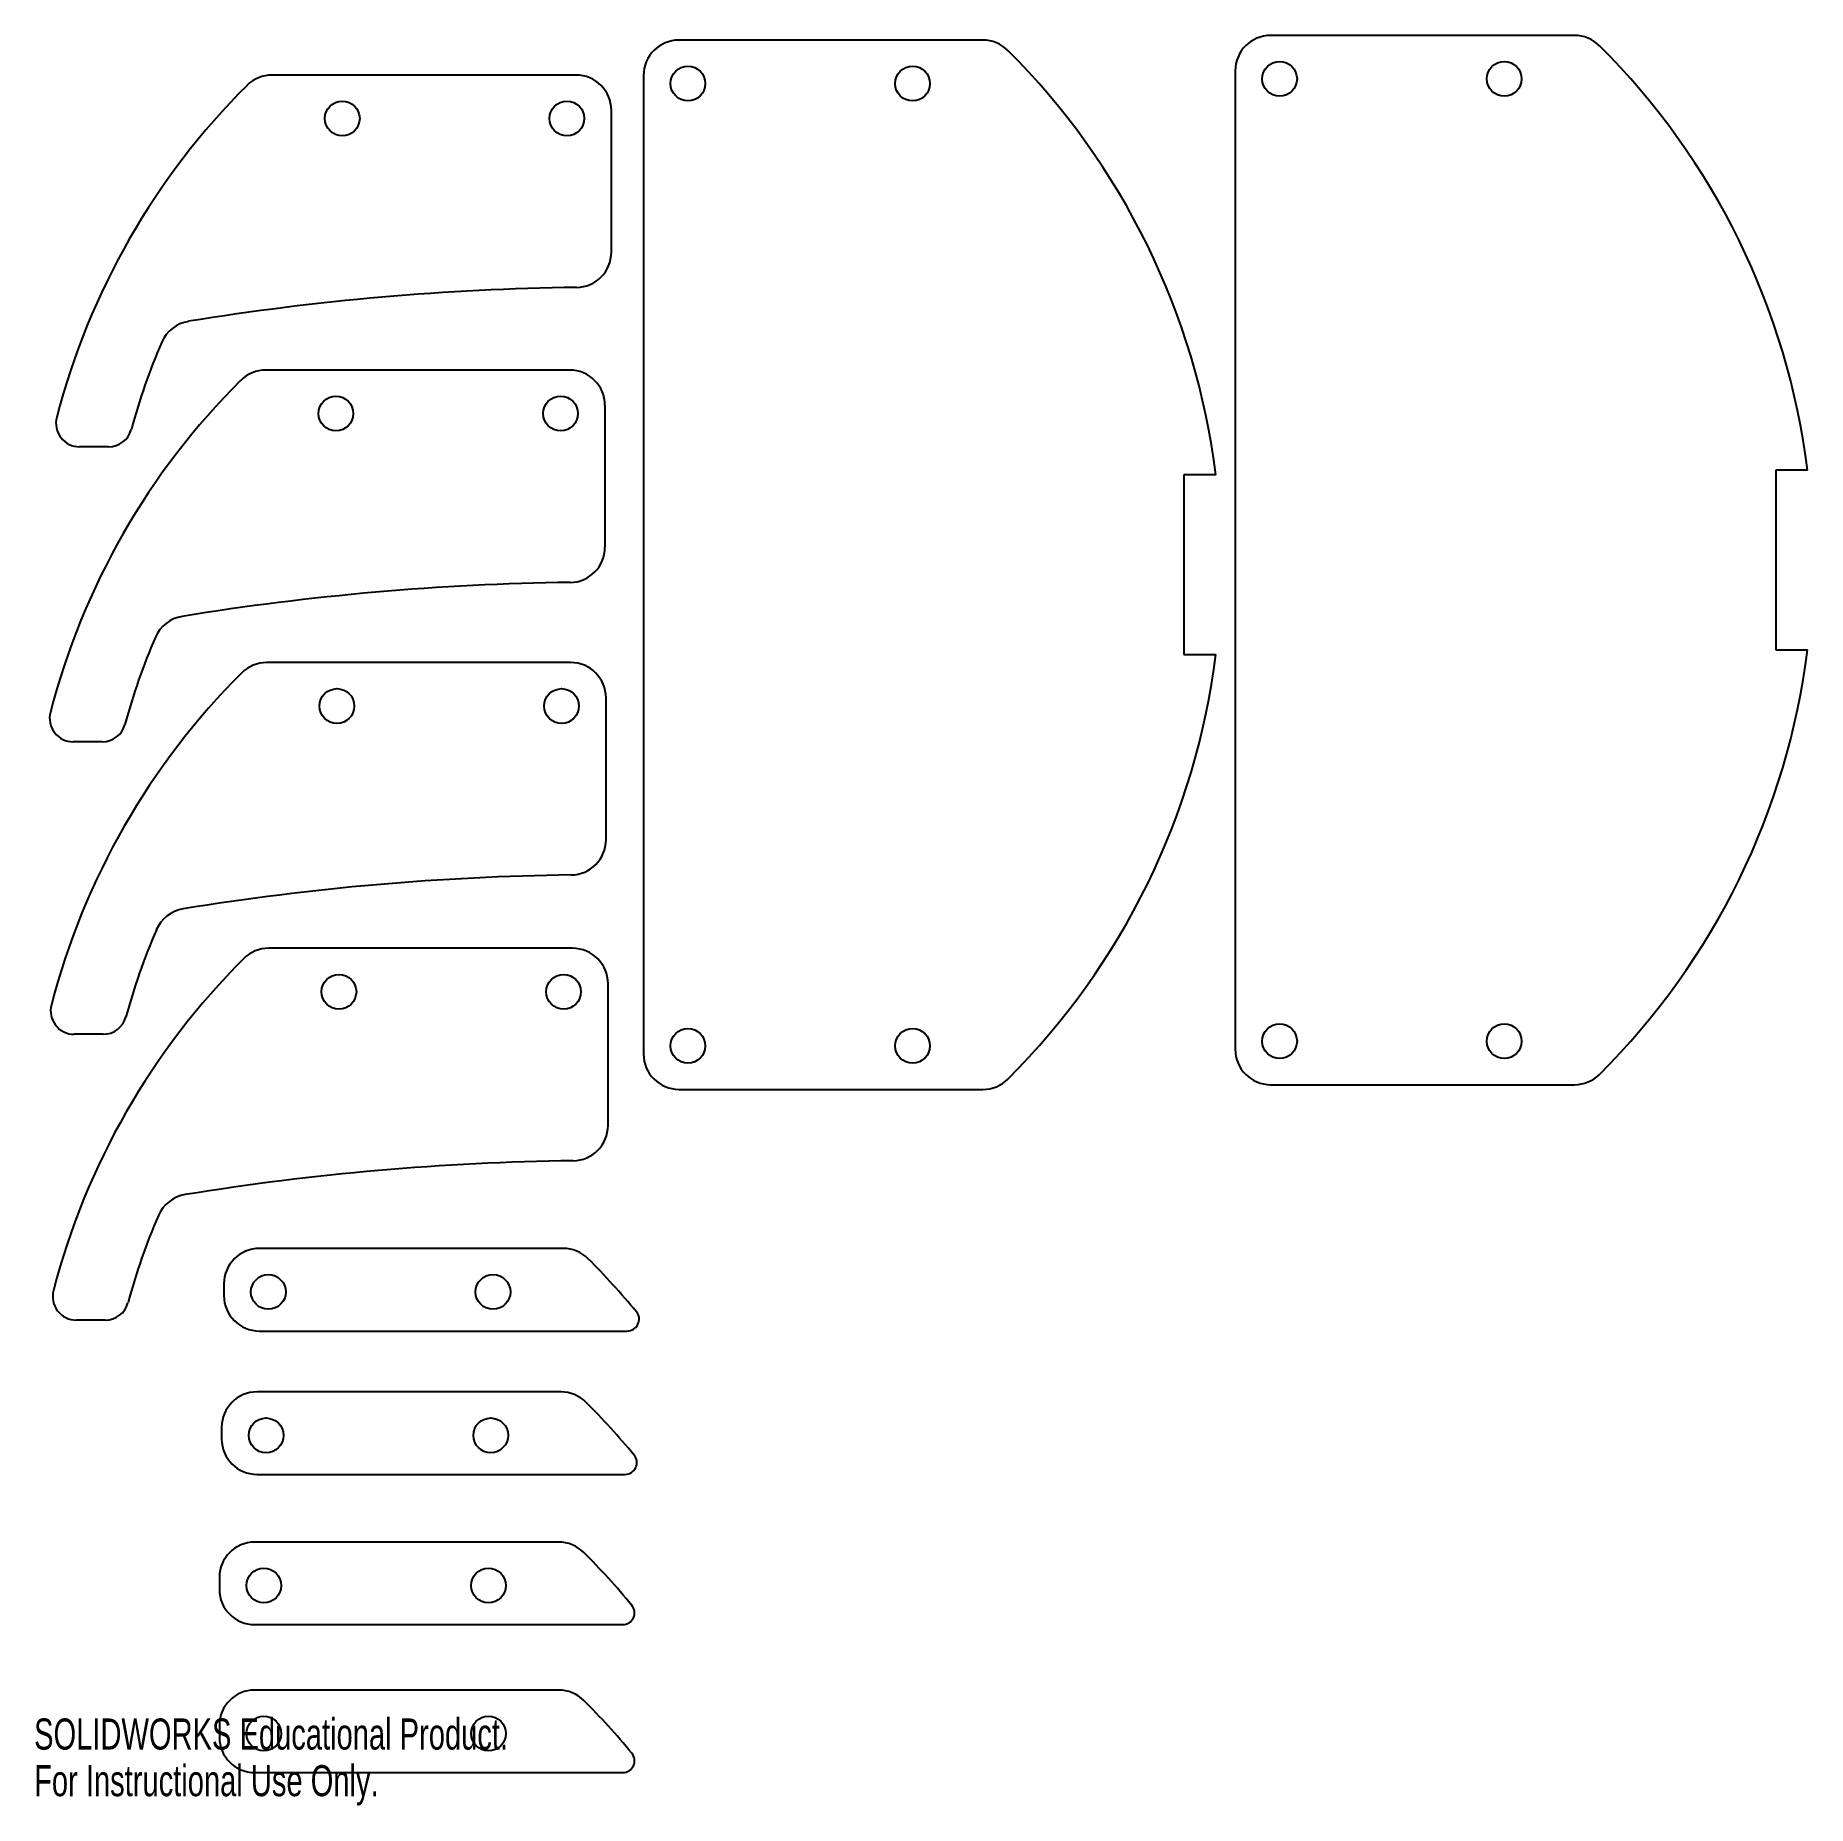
# Model space of a CAD drawing. Header units: inches. Extents: x 0 to 5.92, y 0 to 5.91.
import ezdxf

# ---------------------------------------------------------------- set-up
doc = ezdxf.new("R2010")
doc.units = ezdxf.units.IN
doc.header["$MEASUREMENT"] = 0
doc.styles.add('SLDTEXTSTYLE0', font='TXT', dxfattribs={"width": 0.7})

msp = doc.modelspace()

# ---------------------------------------------------------------- linework, layer by layer
at = {"color": 7, "linetype": 'Continuous', "lineweight": 25}
for p, q in [((3.1676, 5.8944), (2.1527, 5.8944)), ((5.143, 5.9101), (4.1282, 5.9101)), ((1.8091, 5.7779), (0.7942, 5.7779)), ((2.0346, 5.7763), (2.0346, 2.5086)), ((4.01, 5.7919), (4.01, 2.5242)), ((1.9272, 5.1866), (1.9272, 5.6598)), ((1.7878, 4.7927), (0.773, 4.7927)), ((1.906, 4.2013), (1.906, 4.6745)), ((0.2485, 4.5364), (0.1517, 4.5364)), ((3.9454, 4.4424), (3.839, 4.4424)), ((3.839, 4.4424), (3.839, 3.8424)), ((5.9208, 4.4581), (5.8145, 4.4581)), ((5.8145, 4.4581), (5.8145, 3.8581)), ((5.8145, 3.8581), (5.9208, 3.8581)), ((1.7912, 3.8158), (0.7763, 3.8158)), ((3.839, 3.8424), (3.9454, 3.8424)), ((1.9093, 3.2245), (1.9093, 3.6977)), ((0.2273, 3.5511), (0.1305, 3.5511)), ((1.798, 2.8615), (0.7831, 2.8615)), ((1.9161, 2.2702), (1.9161, 2.7434)), ((0.2306, 2.5743), (0.1338, 2.5743)), ((2.1527, 2.3904), (3.1676, 2.3904)), ((4.1282, 2.4061), (5.143, 2.4061)), ((1.7667, 1.8591), (0.7518, 1.8591)), ((0.6337, 1.741), (0.6337, 1.7016)), ((0.2374, 1.62), (0.1406, 1.62)), ((0.7518, 1.5835), (1.9804, 1.5835)), ((1.7591, 1.3802), (0.7442, 1.3802)), ((0.6261, 1.2621), (0.6261, 1.2228)), ((0.7442, 1.1047), (1.9728, 1.1047)), ((1.7515, 0.8786), (0.7366, 0.8786)), ((0.6185, 0.7605), (0.6185, 0.7211)), ((0.7366, 0.603), (1.9652, 0.603)), ((1.7515, 0.3845), (0.7366, 0.3845)), ((0.6185, 0.2664), (0.6185, 0.2271)), ((0.7366, 0.109), (1.9652, 0.109))]:
    msp.add_line(p, q, dxfattribs=at)
for centre in [(2.1829, 5.7492), (2.9329, 5.7492), (4.1583, 5.7649), (4.9083, 5.7649), (1.0289, 5.6327), (1.7789, 5.6327), (1.0077, 4.6475), (1.7577, 4.6475), (1.011, 3.6706), (1.761, 3.6706), (1.0178, 2.7163), (1.7678, 2.7163), (4.1583, 2.5513), (4.9083, 2.5513), (2.1829, 2.5356), (2.9329, 2.5356), (0.782, 1.7139), (1.532, 1.7139), (0.7744, 1.235), (1.5244, 1.235), (0.7668, 0.7334), (1.5168, 0.7334), (0.7668, 0.2393), (1.5168, 0.2393)]:
    msp.add_circle(centre, 0.058, dxfattribs=at)
for centre, radius, start, end in [((2.1527, 5.7763), 0.1181, 90, 180), ((3.1676, 5.7763), 0.1181, 45.09283, 90), ((1.539, 4.1424), 2.425, 7.10634, 45.09283), ((4.1282, 5.7919), 0.1181, 90, 180), ((5.143, 5.7919), 0.1181, 45.09283, 90), ((3.5145, 4.1581), 2.425, 7.10634, 45.09283), ((2.4228, 4.0259), 2.425, 134.90717, 165.45606), ((0.7942, 5.6598), 0.1181, 90, 134.90717), ((1.8091, 5.6598), 0.1181, 0, 90), ((1.8091, 5.1866), 0.1181, 270.7587, 0), ((1.9272, -3.7324), 8.8017, 90.7587, 99.22955), ((0.5344, 4.8387), 0.1181, 99.22955, 156.71196), ((2.4228, 4.0259), 2.1739, 156.71196, 164.83763), ((0.773, 4.6745), 0.1181, 90, 134.90717), ((1.7878, 4.6745), 0.1181, 0, 90), ((2.4015, 3.0407), 2.425, 134.90717, 165.45606), ((0.1517, 4.6151), 0.0787, 165.45606, 270), ((0.2485, 4.6151), 0.0787, 270, 344.83763), ((1.7878, 4.2013), 0.1181, 270.7587, 0), ((1.906, -4.7177), 8.8017, 90.7587, 99.22955), ((0.5132, 3.8535), 0.1181, 99.22955, 156.71196), ((2.4015, 3.0407), 2.1739, 156.71196, 164.83763), ((3.5145, 4.1581), 2.425, 314.90717, 352.89366), ((0.7763, 3.6977), 0.1181, 90, 134.90717), ((1.7912, 3.6977), 0.1181, 0, 90), ((1.539, 4.1424), 2.425, 314.90717, 352.89366), ((2.4049, 2.0638), 2.425, 134.90717, 165.45606), ((0.1305, 3.6299), 0.0787, 165.45606, 270), ((0.2273, 3.6299), 0.0787, 270, 344.83763), ((1.7912, 3.2245), 0.1181, 270.7587, 0), ((1.9093, -5.6945), 8.8017, 90.7587, 99.22955), ((0.5165, 2.8766), 0.1181, 99.22955, 156.71196), ((2.4049, 2.0638), 2.1739, 156.71196, 164.83763), ((0.7831, 2.7434), 0.1181, 90, 134.90717), ((1.798, 2.7434), 0.1181, 0, 90), ((2.4117, 1.1095), 2.425, 134.90717, 165.45606), ((0.1338, 2.653), 0.0787, 165.45606, 270), ((0.2306, 2.653), 0.0787, 270, 344.83763), ((2.1527, 2.5086), 0.1181, 180, 270), ((4.1282, 2.5242), 0.1181, 180, 270), ((5.143, 2.5242), 0.1181, 270, 314.90717), ((3.1676, 2.5086), 0.1181, 270, 314.90717), ((1.798, 2.2702), 0.1181, 270.7587, 0), ((1.9161, -6.6488), 8.8017, 90.7587, 99.22955), ((0.5233, 1.9223), 0.1181, 99.22955, 156.71196), ((2.4117, 1.1095), 2.1739, 156.71196, 164.83763), ((0.7518, 1.741), 0.1181, 90, 180), ((1.7667, 1.741), 0.1181, 45.09283, 90), ((0.1381, 0.1071), 2.425, 39.44713, 45.09283), ((0.1406, 1.6987), 0.0787, 165.45606, 270), ((0.2374, 1.6987), 0.0787, 270, 344.83763), ((0.7518, 1.7016), 0.1181, 180, 270), ((1.9804, 1.6229), 0.0394, 270, 39.44713), ((0.7442, 1.2621), 0.1181, 90, 180), ((1.7591, 1.2621), 0.1181, 45.09283, 90), ((0.1305, -0.3717), 2.425, 39.44713, 45.09283), ((0.7442, 1.2228), 0.1181, 180, 270), ((1.9728, 1.144), 0.0394, 270, 39.44713), ((0.7366, 0.7605), 0.1181, 90, 180), ((1.7515, 0.7605), 0.1181, 45.09283, 90), ((0.1229, -0.8734), 2.425, 39.44713, 45.09283), ((0.7366, 0.7211), 0.1181, 180, 270), ((1.9652, 0.6424), 0.0394, 270, 39.44713), ((0.7366, 0.2664), 0.1181, 90, 180), ((1.7515, 0.2664), 0.1181, 45.09283, 90), ((0.1229, -1.3674), 2.425, 39.44713, 45.09283), ((0.7366, 0.2271), 0.1181, 180, 270), ((1.9652, 0.1483), 0.0394, 270, 39.44713)]:
    msp.add_arc(centre, radius, start, end, dxfattribs=at)

# ---------------------------------------------------------------- texts
at = {"color": 7, "linetype": 'Continuous', "char_height": 0.1038, "attachment_point": 1, "style": 'SLDTEXTSTYLE0'}
for s, insert in [('SOLIDWORKS Educational Product.', (0, 0.2895)), ('For Instructional Use Only.', (0, 0.1338))]:
    msp.add_mtext(s, dxfattribs=dict(at, insert=insert))

doc.saveas('drawing.dxf')
